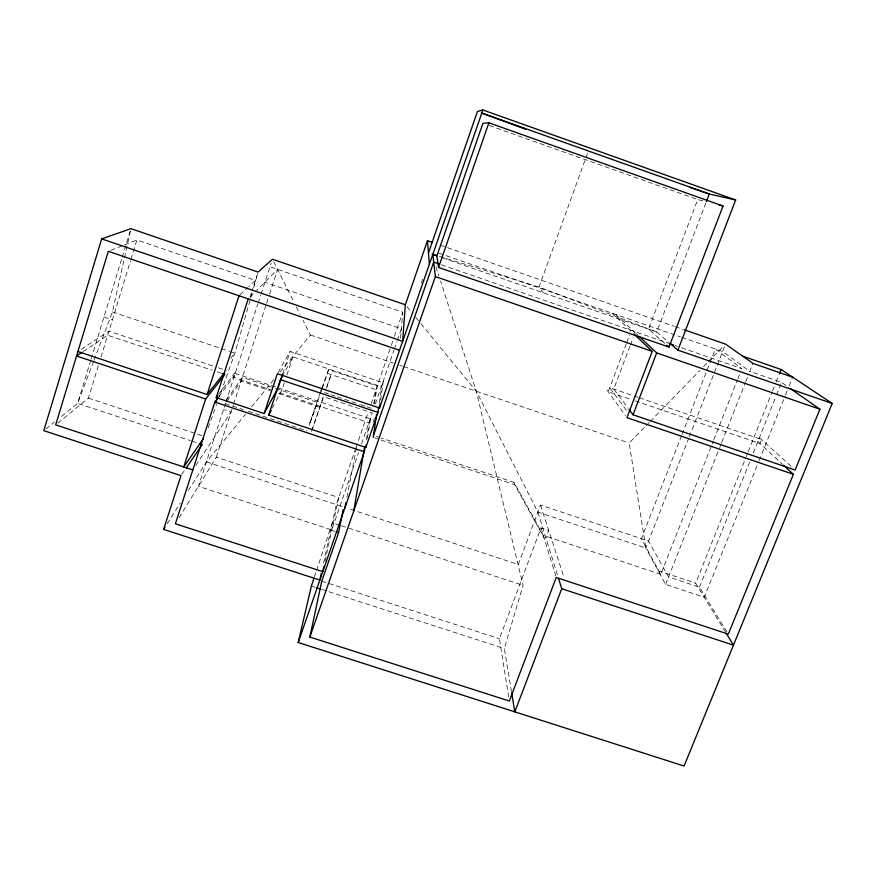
<?xml version="1.0" encoding="UTF-8"?>
<svg xmlns="http://www.w3.org/2000/svg" width="876" height="876" viewBox="0 0 876 876"><rect width="100%" height="100%" fill="white"/><g stroke="black" fill="none" stroke-linecap="round" stroke-linejoin="round"><path stroke-width="0.66" stroke-dasharray="4.38 3.29" d="M400.562 338.213L402.763 312.217L269.983 266.786M380.622 400.036L383.25 381.148M379.33 402.971L381.87 385.144M374.413 403.913L377.271 386.009L328.62 369.606L322.401 386.688M373.702 403.913L376.012 389.667L327.372 373.285M367.34 438.329L370.866 416.943M366.321 439.927L369.497 420.907M346.929 497.272L357.244 444.001M325.018 561.231L338.749 497.535L216.306 457.173L178.178 519.238M323.583 562.961L336.296 504.609L355.481 449.092M94.061 360.2L112.435 311.955L124.184 259.066M124.469 257.741L130.349 231.308M252.124 293.011L234.888 353.127L219.252 396.883M253.613 287.777L257.741 273.4L252.069 290.744M511.464 691.635L504.335 648.514L523.06 585.343L476.259 391.2L440.508 280.933M90.786 360.2L77.614 403.365L60.707 417.02M91.181 358.897L121.808 258.551M122.202 257.259L130.141 231.264M57.794 423.163L88.432 398.098L98.659 364.745M101.014 357.058L130.579 260.599M130.973 259.307L136.897 239.98L255.42 280.397L248.653 286.715M249.967 297.216L251.653 292.036M225.636 403.048L198.425 486.279L331.763 529.947L358.459 452.804M226.063 401.745L257.654 304.279M258.157 303.129L260.61 295.212M261.114 294.04L271.221 263.008M216.306 457.173L233.158 405.577M233.574 404.285L266.162 304.519M266.589 303.216L269.14 295.42M269.556 294.117L277.626 269.403L256.537 290.569M282.641 374.019L290.142 351.44L383.02 382.779L381.629 386.798L292.945 356.893L283.736 373.68M284.35 382.735L282.192 389.196L274.834 403.31M286.923 374.983L292.945 356.893M314.385 577.01L316.094 571.842M316.521 570.55L332.343 522.786L340.052 525.315M320.244 392.218L308.943 425.681L317.495 402.511L274.757 388.199M321.788 389.798L308.998 425.944M322.226 388.528L328.62 369.606M361.547 443.869L372.234 412.99L323.321 396.587L311.243 432.251L323.857 396.029M326.42 388.44L331.128 374.545L326.354 388.013M355.919 447.822L368.413 411.654M371.095 403.891L390.893 346.567M391.331 345.297L393.97 337.665M394.408 336.384L402.763 312.217M375.344 404L393.85 350.52M394.288 349.239L396.938 341.585M397.386 340.304L401.361 328.818L264.826 282.247M373.143 421.969L374.479 418.104M421.279 283.068L422.615 279.214M208.214 427.773L216.492 404.602M587.467 153.453L539.025 287.043L543.383 292.792M321.996 387.411L320.583 391.222L323.167 392.098M726.894 631.848L699.53 587.183L668.53 576.901L648.547 541.072L540.514 505.069L518.296 564.516L347.542 508.31M508.682 697.055L499.43 638.768L541.018 527.91L548.748 530.484L545.934 537.973M626.307 343.72L608.218 391.671L631.377 399.576M626.778 342.472L629.625 334.939M629.888 346.381L613.758 389.043L628.223 408.358M630.359 345.122L633.206 337.589M702.793 200.867L697.734 199.575L648.525 329.201L664.906 343.491M93.568 361.47L77.614 403.365L190.552 440.65M705.87 202.958L656.715 332.037L668.826 342.385M681.583 435.536L641.396 538.685L660.756 574.327L713.327 441.022M682.086 434.255L715.331 348.933L741.862 368.654L678.769 346.841M688.832 438L645.831 548.037L665.552 584.434L704.26 597.235L758.616 461.904M689.324 436.73L725.514 344.115M713.82 439.752L737.351 380.085M737.855 378.815L740.855 371.194M665.552 584.434L719.207 448.786M719.711 447.516L721.211 443.716M721.715 442.446L745.301 382.823M745.794 381.553L748.805 373.942M785.936 385.451L781.556 382.385L749.812 371.402L752.977 363.42M725.624 632.297L695.686 583.186L745.728 457.995M746.232 456.735L747.754 452.936M748.257 451.677L772.008 392.24M772.512 390.981L775.545 383.392M776.048 382.122L779.082 374.545M699.53 587.183L750.261 460.524M753.294 452.925L776.027 396.193M776.519 394.934L781.556 382.385M759.131 460.645L785.038 396.138M785.553 394.879L788.597 387.28M789.101 386.02L792.66 377.162M272.381 408.019L274.221 404.493M278.031 372.53L290.142 351.44M167.25 523.684L180.325 503.076M188.318 490.494L206.484 461.882L245.455 414.304M195.808 465.43L231.045 412.038L223.522 409.53M181.726 474.518L184.759 470.073M226.829 401.482L241.174 381.016L270.958 390.981M226.61 399.664L242.378 377.348L273.454 387.761M218.836 396.653L234.418 375.673M218.65 394.43L235.732 371.665M230.684 358.284L234.888 353.127L231.023 351.824M251.511 406.902L274.024 379.407M280.09 372.004L310.389 335.004L303.052 320.331M420.907 323.726L476.259 391.2L537.886 512.11L645.831 548.037L629.187 443.015L645.404 426.371M646.357 425.397L649.215 422.451M650.178 421.476L699.76 370.559M703.581 366.639L707.392 362.73M708.345 361.744L723.609 346.075M250.087 297.041L255.617 291.489M239.958 294.84L247.689 287.613M45.913 428.955L54.367 422.133M83.231 351.55L107.693 335.245L212.036 370.176M81.249 349.327L108.953 331.161L213.35 366.135M110.77 250.35L123.209 245.411M124.458 244.919L136.897 239.98M439.413 256.372L539.025 287.043L656.715 332.037L439.434 256.799M321.766 581.16L499.43 638.768M311.385 586.044L315.272 587.303M321.744 589.406L504.335 648.514M341.355 525.742L523.06 585.343M330.756 530.068L336.362 531.907M191.844 441.077L198.337 443.212M206.484 461.882L343.655 507.029M658.128 570.725L695.686 583.186M660.756 574.327L543.317 535.4L514.059 482.402L381.235 438.033M88.432 398.098L204.798 436.566M225.318 403.639L243.221 409.607M248.346 411.304L307.169 430.904M103.959 317.046L112.402 319.882M324.459 392.525L329.639 394.266M330.931 394.693L336.099 396.434M337.391 396.872L359.379 404.252M360.671 404.679L365.84 406.42M367.143 406.847L372.311 408.588M218.496 367.854L226.238 370.449M275.502 386.951L234.549 373.231L233.235 377.271L270.783 389.842M278.064 387.816L370.559 418.794L369.179 422.78L278.546 392.437M217.193 371.906L222.351 373.625M278.721 393.587L320.003 407.395M376.078 436.314L379.943 437.606M374.512 437.847L379.702 439.588M380.994 440.015L514.661 484.647L544.095 537.963M112.435 311.955L229.731 351.385M310.389 335.004L393.324 363.102M399.806 365.292L402.402 366.179M403.694 366.617L629.187 443.015M638.188 397.397L609.729 387.674L627.829 412.213M639.469 397.835L761.594 439.588L760.018 443.519L632.658 400.025M438.843 253.153L680.477 336.866M681.769 337.315L722.645 351.473L749.812 371.402M441.438 264.771L668.476 343.282M674.903 345.505L677.487 346.392M440.212 245.138L673.874 326.2M675.166 326.649L682.908 329.343M489.377 125.553L697.734 199.575M759.426 437.617L791.192 466.426M757.86 441.526L782.586 464.346M615.938 314.506L635.1 332.573L631.038 331.172L612.236 313.225M636.085 333.493L638.046 335.344M407.066 306.863L410.526 311.079M415.717 317.397L420.042 322.675M607.002 389.995L625.387 415.498M273.673 261.661L293.865 302.001M296.318 306.885L299.986 314.221M435.876 266.654L438.821 275.743M540.514 505.069L564.089 577.799M537.886 512.11L557.683 575.718M541.018 527.91L555.844 576.233M514.059 482.402L514.661 484.647"/><path stroke-width="1.31" d="M432.525 242.466L427.466 240.714L405.347 304.749L402.642 341.322L101.66 238.885L43.8 430.663L180.96 475.635L163.615 529.4L319.85 580.065L321.284 573.484M248.247 298.891L216.262 397.605L264.147 413.56L277.353 373.702L379.516 408.008L380.075 404.022M283.079 374.884L280.44 379.68L268.702 415.071L365.84 447.439L377.994 412.41L378.76 407.022M373.209 437.42L376.581 414.326M365.84 447.439L366.277 444.833M742.618 356.149L781.107 369.486L832.2 403.464L684.068 766.029L298.201 642.513L364.339 451.797L365.215 446.519M353.784 510.872L364.427 447.811M344.859 507.938L345.9 502.605M783.571 465.255L793.382 474.31L728.306 634.136L556.227 577.503L509.317 701.03L309.841 637.06L321.766 581.16L338.607 532.641L343.14 509.646M323.89 566.443L322.773 571.656L175.386 523.782L214.828 402.029L218.036 397.726M298.201 642.513L311.385 586.044L313.958 578.302M224.092 375.552L205.685 398.985L183.763 466.952L203.298 438.745M77.92 351.517L207.108 394.55L238.984 295.738M215.704 402.938L217.379 397.77M278.48 386.557L282.641 374.019M428.463 253L477.431 111.504L482.873 109.971L735.665 199.98L677.904 350.148L832.2 403.464M379.516 408.008L482.873 109.971M373.505 435.449L433.697 262.099L438.854 263.884M309.841 637.06L435.361 276.575L432.843 254.653M438.537 267.432L488.896 122.815L723.05 206.035L669.001 347.071L438.537 267.432L436.817 255.573L433.237 254.478M706.363 201.677L709.275 194.012L735.665 199.98M558.494 578.313L561.735 588.727L514.803 711.849L511.683 692.982M633.928 333.92L652.215 351.375L626.942 417.666L793.382 474.31M790.316 388.517L819.892 409.212L795.134 470.007L633.041 414.786L656.672 352.918L639.02 336.274M779.596 373.275L781.107 369.486M268.702 415.071L271.155 410.373M264.147 413.56L278.064 387.816M163.615 529.4L165.071 527.111M186.281 467.85L202.236 444.504L199.629 443.65M216.262 397.605L217.85 395.481M207.108 394.55L224.574 372.541M82.125 352.294L76.562 355.995L205.685 398.985M101.66 238.885L130.929 228.658L258.113 272.097L272.447 259.219L405.347 304.749M488.896 122.815L482.95 123.275L436.872 255.912L432.065 254.248M719.251 205.072L723.05 206.035M316.565 587.719L320.452 588.979M336.362 531.907L338.607 532.641M561.735 588.727L733.453 645.141L726.335 633.457M192.84 469.93L55.681 424.893L108.285 251.335L399.533 350.29M214.828 402.029L364.339 451.797M280.44 379.68L377.994 412.41M222.351 373.625L224.924 374.49M689.916 187.333L709.275 194.012L481.296 112.884L525.699 129.265M435.361 276.575L652.215 351.375M656.672 352.918L819.892 409.212M792.66 377.162L752.977 363.42L725.514 344.115L684.2 329.781M669.757 343.72L673.622 345.056M669.833 343.25L677.904 350.148M666.954 345.286L669.001 347.071M629.023 409.431L633.041 414.786M427.466 240.714L429.371 264.267"/></g></svg>
